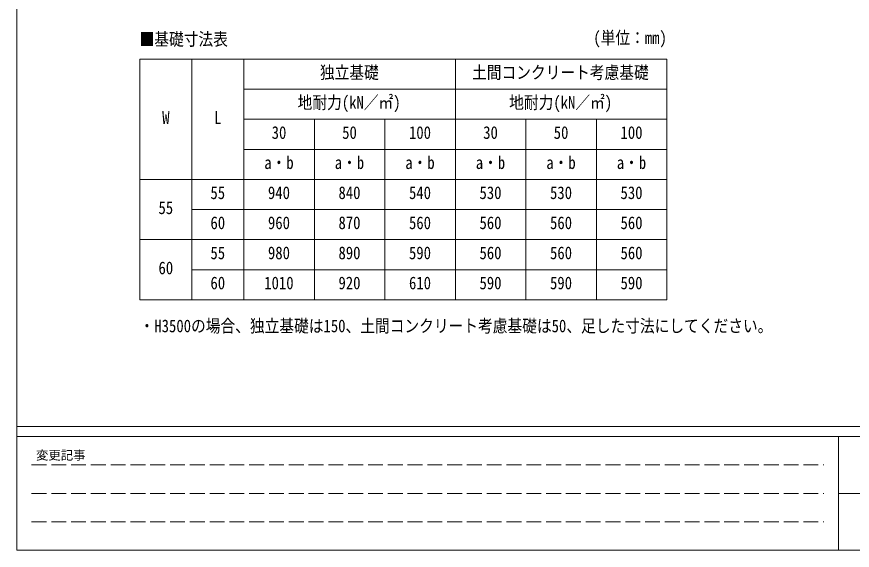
# Model space of a CAD drawing. Units: millimetres at full size, sheet at 1:50; details may follow other scales. Extents: x -14053 to 14053, y -9700 to 9700.
# Drawn here: x -14053 to -5610, y -9700 to -4311 of the extents above; entities that cross this region are included whole.
import ezdxf
from ezdxf.enums import TextEntityAlignment as Align

# ---------------------------------------------------------------- set-up
doc = ezdxf.new("R2010")
doc.units = ezdxf.units.MM
doc.header["$LTSCALE"] = 50
doc.linetypes.add('DASHED3', pattern=[4, 3, -1])
doc.layers.add('0-D', color=7, linetype='Continuous', lineweight=9)
doc.layers.add('F-0', color=7, linetype='Continuous', lineweight=9)
doc.styles.add('ＭＳ ゴシック', font='')
doc.styles.get('ＭＳ ゴシック').set_extended_font_data('MS Gothic')

msp = doc.modelspace()

# ---------------------------------------------------------------- linework, layer by layer
at = {"layer": '0-D'}
for p, q in [((-12808.38, -4740.06), (-7483.38, -4740.06)), ((-12808.38, -4740.06), (-12808.38, -7170.06)), ((-12283.38, -4740.06), (-12283.38, -7170.06)), ((-11758.38, -4740.06), (-11758.38, -7170.06)), ((-9620.88, -4740.06), (-9620.88, -7170.06)), ((-7483.38, -4740.06), (-7483.38, -7170.06)), ((-11758.38, -5043.81), (-7483.38, -5043.81)), ((-11758.38, -5347.56), (-7483.38, -5347.56)), ((-11045.88, -5347.56), (-11045.88, -7170.06)), ((-10333.38, -5347.56), (-10333.38, -7170.06)), ((-8908.38, -5347.56), (-8908.38, -7170.06)), ((-8195.88, -5347.56), (-8195.88, -7170.06)), ((-11758.38, -5651.31), (-7483.38, -5651.31)), ((-12808.38, -5955.06), (-7483.38, -5955.06)), ((-12283.38, -6258.81), (-7483.38, -6258.81)), ((-12808.38, -6562.56), (-7483.38, -6562.56)), ((-12283.38, -6866.31), (-7483.38, -6866.31)), ((-12808.38, -7170.06), (-7483.38, -7170.06))]:
    msp.add_line(p, q, dxfattribs=at)
at = {"layer": 'F-0', "color": 5, "lineweight": 5}
for p, q in [((-14053.43, 9700), (-14053.43, -9700)), ((-14053.43, -8450), (13346.57, -8450)), ((-14053.43, -8550), (8901.98, -8550)), ((-5748.03, -8550), (-5748.03, -9700)), ((-5748.03, -9125), (4501.97, -9125)), ((-14053.43, -9700), (13346.57, -9700))]:
    msp.add_line(p, q, dxfattribs=at)
at = {"layer": 'F-0', "color": 4, "linetype": 'DASHED3'}
for p, q in [((-13903.43, -8837.5), (-5898.03, -8837.5)), ((-13903.43, -9125), (-5898.03, -9125)), ((-13903.43, -9412.5), (-5898.03, -9412.5))]:
    msp.add_line(p, q, dxfattribs=at)

# ---------------------------------------------------------------- texts
at = {"layer": '0-D', "style": 'ＭＳ ゴシック', "width": 0.85}
for s, p in [('■基礎寸法表', (-12811.72, -4640.35)), ('(単位：mm)', (-8226.84, -4626.72)), ('独立基礎', (-10989.63, -4976.31)), ('土間コンクリート考慮基礎', (-9452.13, -4976.31)), ('地耐力(kN／㎡)', (-11214.63, -5280.06)), ('地耐力(kN／㎡)', (-9077.13, -5280.06)), ('W', (-12583.38, -5431.93)), ('L', (-12058.38, -5431.93)), ('30', (-11477.13, -5583.81)), ('50', (-10764.63, -5583.81)), ('100', (-10089.63, -5583.81)), ('30', (-9339.63, -5583.81)), ('50', (-8627.13, -5583.81)), ('100', (-7952.13, -5583.81)), ('a・b', (-11552.13, -5887.56)), ('a・b', (-10839.63, -5887.56)), ('a・b', (-10127.13, -5887.56)), ('a・b', (-9414.63, -5887.56)), ('a・b', (-8702.13, -5887.56)), ('a・b', (-7989.63, -5887.56)), ('55', (-12095.88, -6191.31)), ('940', (-11514.63, -6191.31)), ('840', (-10802.13, -6191.31)), ('540', (-10089.63, -6191.31)), ('530', (-9377.13, -6191.31)), ('530', (-8664.63, -6191.31)), ('530', (-7952.13, -6191.31)), ('55', (-12620.88, -6343.18)), ('60', (-12095.88, -6495.06)), ('960', (-11514.63, -6495.06)), ('870', (-10802.13, -6495.06)), ('560', (-10089.63, -6495.06)), ('560', (-9377.13, -6495.06)), ('560', (-8664.63, -6495.06)), ('560', (-7952.13, -6495.06)), ('55', (-12095.88, -6798.81)), ('980', (-11514.63, -6798.81)), ('890', (-10802.13, -6798.81)), ('590', (-10089.63, -6798.81)), ('560', (-9377.13, -6798.81)), ('560', (-8664.63, -6798.81)), ('560', (-7952.13, -6798.81)), ('60', (-12620.88, -6950.68)), ('60', (-12095.88, -7102.56)), ('1010', (-11552.13, -7102.56)), ('920', (-10802.13, -7102.56)), ('610', (-10089.63, -7102.56)), ('590', (-9377.13, -7102.56)), ('590', (-8664.63, -7102.56)), ('590', (-7952.13, -7102.56)), ('・H3500の場合、独立基礎は150、土間コンクリート考慮基礎は50、足した寸法にしてください。', (-12811.72, -7536.4))]:
    msp.add_text(s, height=128.3, dxfattribs=at).set_placement(p, align=Align.BOTTOM_LEFT)
at = {"layer": 'F-0', "style": 'ＭＳ ゴシック'}
msp.add_text('変更記事', height=91.64, dxfattribs=at).set_placement((-13858.06, -8812.5), align=Align.BOTTOM_LEFT)

doc.saveas('drawing.dxf')
